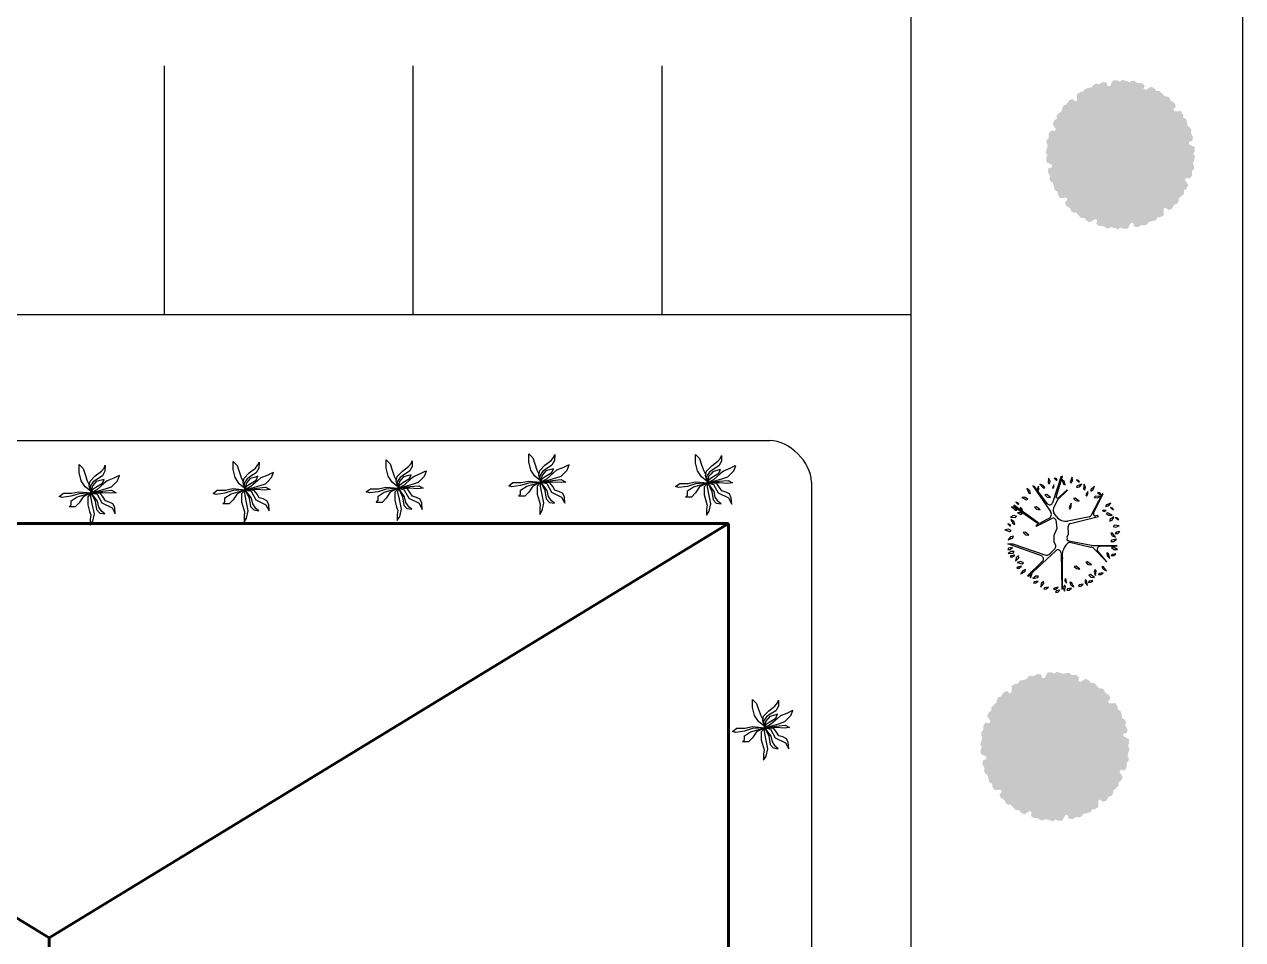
# Model space of a CAD drawing. Header units: millimetres. Extents: x -273369 to 399464, y -35443 to 194245.
# Drawn here: x 303654 to 307326, y 165011 to 167771 of the extents above; entities that cross this region are included whole.
import ezdxf

# ---------------------------------------------------------------- set-up
doc = ezdxf.new("R2010")
doc.units = ezdxf.units.MM
doc.layers.add('TREES', color=3, linetype='Continuous')

# ---------------------------------------------------------------- blocks, each defined once
blk = doc.blocks.new('R_TREE13')
at = {"layer": 'TREES', "color": 3}
for p, q in [((-622, 1111), (-575, 1160)), ((-609, 1159), (-622, 1111)), ((-577, 1185), (-609, 1159)), ((-575, 1160), (-577, 1185)), ((-445, 1154), (-496, 1052)), ((-441, 1070), (-445, 1154)), ((-331, 1155), (-407, 1192)), ((-407, 1192), (-341, 1098)), ((-390, 1229), (-343, 1279)), ((-377, 1278), (-390, 1229)), ((-345, 1304), (-377, 1278)), ((-343, 1279), (-345, 1304)), ((-300, 1093), (-331, 1155)), ((-197, 1314), (-209, 1201)), ((-209, 1201), (-182, 1170)), ((-164, 1237), (-197, 1314)), ((-182, 1170), (-164, 1237)), ((-18, 1279), (-61, 1330)), ((-61, 1330), (-45, 1241)), ((-45, 1241), (-16, 1223)), ((-22, 1158), (-23, 1117)), ((-23, 1117), (36, 1153)), ((66, 1231), (-22, 1158)), ((-16, 1223), (-18, 1279)), ((36, 1153), (66, 1231)), ((171, 1185), (117, 1250)), ((117, 1250), (138, 1137)), ((138, 1137), (174, 1116)), ((174, 1116), (171, 1185)), ((282, 874), (269, 1263)), ((269, 1263), (269, 710)), ((359, 1276), (301, 1178)), ((301, 1178), (314, 1138)), ((314, 1138), (357, 1192)), ((357, 1192), (359, 1276)), ((497, 1186), (454, 1238)), ((454, 1238), (471, 1148)), ((471, 1148), (499, 1130)), ((499, 1130), (497, 1186)), ((-973, 812), (-925, 861)), ((-960, 860), (-973, 812)), ((-927, 886), (-960, 860)), ((-939, 940), (-948, 923)), ((-948, 923), (-425, 655)), ((-493, 719), (-939, 940)), ((-925, 861), (-927, 886)), ((-881, 876), (-886, 762)), ((-844, 801), (-881, 876)), ((-659, 1066), (-719, 1123)), ((-719, 1123), (-685, 1015)), ((-685, 1015), (-647, 998)), ((-647, 998), (-659, 1066)), ((-549, 1013), (-558, 945)), ((-558, 945), (-542, 926)), ((-531, 966), (-549, 1013)), ((-542, 926), (-531, 966)), ((-496, 1052), (-481, 1013)), ((-481, 1013), (-441, 1070)), ((-341, 1098), (-300, 1093)), ((327, 719), (646, 1029)), ((646, 1029), (405, 821)), ((455, 1062), (436, 1025)), ((436, 1025), (505, 1034)), ((565, 1093), (455, 1062)), ((505, 1034), (565, 1093)), ((758, 949), (753, 908)), ((753, 908), (815, 940)), ((850, 1016), (758, 949)), ((815, 940), (850, 1016)), ((940, 887), (898, 939)), ((898, 939), (914, 849)), ((943, 832), (940, 887)), ((-1040, 708), (-1119, 736)), ((-1119, 736), (-1044, 651)), ((-1044, 651), (-1002, 651)), ((-1002, 651), (-1040, 708)), ((-998, 587), (-920, 539)), ((-931, 584), (-998, 587)), ((-888, 549), (-931, 584)), ((-886, 762), (-857, 733)), ((-857, 733), (-844, 801)), ((-415, 833), (-435, 808)), ((-435, 808), (-428, 769)), ((-249, 180), (-415, 833)), ((-401, 623), (-307, 119)), ((269, 710), (159, 141)), ((184, 161), (306, 655)), ((715, 670), (646, 579)), ((646, 579), (654, 538)), ((654, 538), (703, 587)), ((703, 587), (715, 670)), ((851, 781), (819, 755)), ((819, 755), (886, 735)), ((964, 764), (851, 781)), ((886, 735), (964, 764)), ((914, 849), (943, 832)), ((1012, 739), (943, 648)), ((943, 648), (951, 607)), ((951, 607), (1000, 656)), ((1000, 656), (1012, 739)), ((1121, 650), (1078, 702)), ((1078, 702), (1095, 612)), ((1194, 577), (1082, 555)), ((1095, 612), (1123, 595)), ((1123, 595), (1121, 650)), ((1130, 523), (1194, 577)), ((-1266, 317), (-1219, 367)), ((-1254, 366), (-1266, 317)), ((-1221, 391), (-1254, 366)), ((-1219, 367), (-1221, 391)), ((-1091, 529), (-1169, 498)), ((-1169, 498), (-1055, 484)), ((-1101, 391), (-1166, 444)), ((-1166, 444), (-1125, 338)), ((-1125, 338), (-1086, 323)), ((-1086, 323), (-1101, 391)), ((-1024, 511), (-1091, 529)), ((-1055, 484), (-1024, 511)), ((-920, 539), (-888, 549)), ((-770, 380), (-839, 289)), ((-839, 289), (-831, 248)), ((-831, 248), (-782, 297)), ((-782, 297), (-770, 380)), ((812, 401), (743, 310)), ((743, 310), (751, 269)), ((751, 269), (800, 318)), ((800, 318), (812, 401)), ((1082, 555), (1061, 519)), ((1061, 519), (1130, 523)), ((1208, 423), (1166, 475)), ((1166, 475), (1182, 385)), ((1182, 385), (1211, 368)), ((1211, 368), (1208, 423)), ((-1244, 227), (-1327, 220)), ((-1327, 220), (-1223, 173)), ((-1217, 43), (-1275, -18)), ((-1275, -18), (-1166, 15)), ((-1185, 189), (-1244, 227)), ((-1223, 173), (-1185, 189)), ((-1149, 53), (-1217, 43)), ((-1166, 15), (-1149, 53)), ((-861, -84), (-1032, 100)), ((-1032, 100), (-1019, 100)), ((-1019, 100), (-797, -126)), ((-639, 199), (-723, 193)), ((-723, 193), (-619, 146)), ((-581, 162), (-639, 199)), ((-619, 146), (-581, 162)), ((-5, 131), (-181, 127)), ((61, 100), (-5, 131)), ((96, 99), (130, 98)), ((1052, 80), (1032, 53)), ((1032, 53), (1087, 50)), ((1143, 87), (1052, 80)), ((1087, 50), (1143, 87)), ((1129, 204), (1120, 164)), ((1120, 164), (1184, 188)), ((1229, 259), (1129, 204)), ((1184, 188), (1229, 259)), ((1218, 62), (1184, 38)), ((1184, 38), (1249, 13)), ((1329, 37), (1218, 62)), ((1249, 13), (1329, 37)), ((1301, 150), (1259, 202)), ((1259, 202), (1275, 112)), ((1275, 112), (1303, 95)), ((1303, 95), (1301, 150)), ((-1359, -26), (-1337, -13)), ((-737, -234), (-1359, -26)), ((-1337, -13), (-855, -161)), ((-1308, -204), (-1260, -154)), ((-1295, -155), (-1308, -204)), ((-1262, -129), (-1295, -155)), ((-1260, -154), (-1262, -129)), ((-1099, -205), (-1149, -208)), ((-1149, -208), (-1088, -238)), ((-1065, -228), (-1099, -205)), ((-1088, -238), (-1065, -228)), ((-853, -283), (-922, -374)), ((-865, -366), (-853, -283)), ((-855, -161), (-849, -121)), ((-797, -126), (-603, -217)), ((-414, -147), (-494, -205)), ((-183, -615), (-366, -258)), ((-342, -168), (-337, -165)), ((-337, -165), (-133, -139)), ((-133, -139), (30, -206)), ((30, -206), (168, -206)), ((168, -206), (252, -166)), ((330, -180), (456, -303)), ((979, -799), (385, -163)), ((436, -38), (1280, -25)), ((1275, -4), (576, -8)), ((1281, -159), (1238, -107)), ((1238, -107), (1254, -197)), ((1254, -197), (1283, -215)), ((1280, -25), (1275, -4)), ((1283, -215), (1281, -159)), ((1348, -118), (1305, -66)), ((1305, -66), (1321, -156)), ((1321, -156), (1350, -173)), ((1350, -173), (1348, -118)), ((-1234, -296), (-1307, -336)), ((-1307, -336), (-1193, -337)), ((-1165, -307), (-1234, -296)), ((-1193, -337), (-1165, -307)), ((-1134, -454), (-1163, -532)), ((-1163, -532), (-1077, -458)), ((-1076, -416), (-1134, -454)), ((-1124, -699), (-526, -285)), ((-1038, -554), (-1121, -567)), ((-1121, -567), (-1015, -607)), ((-717, -365), (-1108, -662)), ((-1077, -458), (-1076, -416)), ((-978, -588), (-1038, -554)), ((-922, -374), (-914, -415)), ((-914, -415), (-865, -366)), ((-570, -525), (-639, -615)), ((-582, -608), (-570, -525)), ((-367, -324), (-269, -501)), ((506, -499), (221, -1281)), ((225, -1166), (483, -418)), ((628, -471), (968, -824)), ((975, -562), (977, -631)), ((1010, -584), (975, -562)), ((1141, -443), (1101, -452)), ((1101, -452), (1150, -500)), ((1233, -511), (1141, -443)), ((1150, -500), (1233, -511)), ((1276, -386), (1233, -334)), ((1233, -334), (1249, -424)), ((1249, -424), (1278, -441)), ((1278, -441), (1276, -386)), ((-1108, -662), (-1124, -699)), ((-1012, -770), (-1063, -836)), ((-1063, -836), (-958, -791)), ((-1015, -607), (-978, -588)), ((-945, -751), (-1012, -770)), ((-958, -791), (-945, -751)), ((-819, -815), (-857, -873)), ((-803, -853), (-819, -815)), ((-273, -578), (-678, -1139)), ((-647, -1139), (-250, -575)), ((-639, -615), (-631, -656)), ((-631, -656), (-582, -608)), ((-228, -577), (-198, -630)), ((-198, -630), (-183, -615)), ((24, -787), (-45, -878)), ((12, -870), (24, -787)), ((912, -713), (876, -733)), ((876, -733), (937, -764)), ((1020, -750), (912, -713)), ((937, -764), (1020, -750)), ((968, -824), (979, -799)), ((977, -631), (1029, -697)), ((1029, -697), (1010, -584)), ((1094, -576), (1110, -666)), ((1136, -628), (1094, -576)), ((1110, -666), (1138, -683)), ((1138, -683), (1136, -628)), ((-857, -873), (-851, -957)), ((-851, -957), (-803, -853)), ((-746, -1095), (-698, -1045)), ((-733, -1046), (-746, -1095)), ((-700, -1021), (-733, -1046)), ((-698, -1045), (-700, -1021)), ((-636, -1194), (-559, -1109)), ((-616, -1112), (-636, -1194)), ((-594, -951), (-625, -991)), ((-625, -991), (-562, -965)), ((-563, -1068), (-616, -1112)), ((-554, -941), (-594, -951)), ((-559, -1109), (-563, -1068)), ((-562, -965), (-554, -941)), ((-473, -944), (-504, -990)), ((-504, -990), (-500, -1057)), ((-500, -1057), (-461, -975)), ((-461, -975), (-473, -944)), ((-422, -1075), (-433, -1144)), ((-391, -1104), (-422, -1075)), ((-394, -1218), (-391, -1104)), ((-229, -1117), (-294, -1140)), ((-239, -1157), (-229, -1117)), ((-45, -878), (-37, -919)), ((-37, -919), (12, -870)), ((406, -1130), (403, -1199)), ((440, -1155), (406, -1130)), ((528, -1169), (485, -1117)), ((485, -1117), (502, -1207)), ((547, -1026), (506, -1030)), ((506, -1030), (549, -1084)), ((631, -1104), (547, -1026)), ((549, -1084), (631, -1104)), ((666, -914), (639, -978)), ((639, -978), (660, -1059)), ((660, -1059), (689, -949)), ((689, -949), (666, -914)), ((791, -1015), (748, -963)), ((748, -963), (765, -1053)), ((765, -1053), (793, -1070)), ((793, -1070), (791, -1015)), ((826, -865), (851, -929)), ((866, -873), (826, -865)), ((851, -929), (922, -973)), ((922, -973), (866, -873)), ((-678, -1139), (-647, -1139)), ((-433, -1144), (-394, -1218)), ((-294, -1140), (-340, -1210)), ((-340, -1210), (-239, -1157)), ((-240, -1281), (-193, -1231)), ((-228, -1232), (-240, -1281)), ((-195, -1206), (-228, -1232)), ((-193, -1231), (-195, -1206)), ((-85, -1202), (-116, -1264)), ((-116, -1264), (-100, -1346)), ((-100, -1346), (-64, -1238)), ((-64, -1238), (-85, -1202)), ((47, -1151), (64, -1218)), ((86, -1165), (47, -1151)), ((64, -1218), (130, -1270)), ((130, -1270), (86, -1165)), ((221, -1281), (225, -1166)), ((353, -1226), (310, -1174)), ((310, -1174), (326, -1264)), ((326, -1264), (355, -1281)), ((355, -1281), (353, -1226)), ((403, -1199), (451, -1268)), ((451, -1268), (440, -1155)), ((502, -1207), (530, -1225)), ((530, -1225), (528, -1169))]:
    blk.add_line(p, q, dxfattribs=at)
for centre, radius, start, end in [((356, 877), 74.2, 181.8634, 310.8225), ((-473, 760), 45.5, 243.64, 10.6014), ((-446, 614), 45.5, 10.6014, 62.8786), ((379, 666), 74.2, 134.2448, 188.0202), ((-569, 70), 267, 305.6088, 10.6014), ((-182, 197), 69.3, 194.2079, 271.0805), ((80, 142), 45.5, 245.2333, 290.9483), ((113, 140), 45.5, 290.9483, 1.3032), ((501, 356), 372, 211.6861, 281.6811), ((-894, -115), 45.5, 351.8668, 43.0362), ((-761, -305), 74.2, 305.6088, 71.5971), ((-559, -115), 111, 246.551, 305.6088), ((-464, -377), 111, 28.8202, 123.7178), ((-304, -226), 69.3, 123.3556, 207.1442), ((281, -229), 69.3, 45.654, 114.8963), ((439, -112), 74.2, 91.721, 223.4992), ((-334, -537), 74.2, 322.3062, 28.8202), ((378, -382), 111, 341.1475, 45.654), ((576, -524), 74.2, 45.654, 159.9847), ((-239, -584), 13.6, 28.8202, 142.9276)]:
    blk.add_arc(centre, radius, start, end, dxfattribs=at)
blk = doc.blocks.new('R_TREE8')
at = {"layer": 'TREES', "color": 3}
for p, q in [((-86, 880), (-139, 649)), ((-4, 1005), (-86, 880)), ((-22, 686), (-4, 818)), ((-4, 818), (-4, 1005)), ((-694, 461), (-793, 655)), ((-793, 655), (-781, 455)), ((-781, 455), (-723, 336)), ((-372, 304), (-694, 461)), ((-308, 624), (-466, 649)), ((-466, 649), (-378, 580)), ((-378, 580), (-279, 436)), ((-209, 517), (-308, 624)), ((-279, 436), (-238, 254)), ((-168, 254), (-209, 517)), ((-139, 649), (-74, 336)), ((13, 580), (-22, 686)), ((72, 367), (13, 580)), ((341, 305), (468, 432)), ((468, 432), (659, 432)), ((659, 432), (595, 369)), ((-822, -15), (-647, 4)), ((-723, 336), (-606, 279)), ((-647, 4), (-407, -15)), ((-606, 279), (-483, 242)), ((-483, 242), (-413, 129)), ((-413, 129), (-326, 10)), ((-226, 35), (-372, 304)), ((-326, 10), (-40, -12)), ((-238, 254), (-40, -12)), ((-40, -12), (-226, 35)), ((-40, -12), (-168, 254)), ((-74, 336), (-28, 110)), ((-40, -12), (72, 117)), ((405, 115), (-40, -12)), ((-40, -12), (214, 115)), ((-28, 110), (-40, -12)), ((-40, -12), (340, 17)), ((72, 117), (72, 367)), ((214, 115), (341, 305)), ((340, 17), (597, 98)), ((580, 4), (352, -46)), ((595, 242), (405, 115)), ((837, 4), (580, 4)), ((595, 369), (595, 242)), ((597, 98), (872, 135)), ((971, 104), (837, 4)), ((872, 135), (971, 104)), ((-738, -266), (-865, -393)), ((-682, -90), (-822, -15)), ((-675, -203), (-738, -266)), ((-402, -65), (-682, -90)), ((-484, -139), (-675, -203)), ((-536, -384), (-437, -303)), ((-40, -12), (-484, -139)), ((-390, -315), (-442, -434)), ((-437, -303), (-220, -109)), ((-407, -15), (-40, -12)), ((-40, -12), (-402, -65)), ((-180, -190), (-390, -315)), ((-361, -409), (-197, -365)), ((-220, -109), (-40, -12)), ((-215, -434), (-98, -353)), ((-197, -365), (-133, -290)), ((-86, -121), (-180, -190)), ((-4, -378), (-168, -547)), ((-133, -290), (-69, -209)), ((-98, -353), (-4, -215)), ((-40, -12), (-86, -121)), ((-69, -209), (-40, -12)), ((352, -46), (-40, -12)), ((-40, -12), (25, -234)), ((-4, -215), (-22, -59)), ((-22, -59), (151, -203)), ((25, -234), (-4, -378)), ((87, -393), (24, -266)), ((151, -203), (278, -393)), ((-865, -393), (-927, -553)), ((-927, -553), (-875, -534)), ((-875, -534), (-752, -472)), ((-752, -472), (-536, -384)), ((-477, -878), (-472, -691)), ((-472, -691), (-390, -547)), ((-442, -434), (-361, -409)), ((-361, -691), (-442, -791)), ((-390, -547), (-215, -434)), ((-168, -547), (-361, -691)), ((151, -584), (87, -393)), ((214, -774), (151, -584)), ((278, -393), (341, -647)), ((341, -647), (341, -901)), ((-442, -791), (-477, -878)), ((341, -901), (214, -774))]:
    blk.add_line(p, q, dxfattribs=at)

msp = doc.modelspace()

# ---------------------------------------------------------------- hatches: boundary and pattern name
h = msp.add_hatch(color=256)
h.dxf.hatch_style = 1
h.set_gradient(color1=(153, 204, 0), color2=(51, 51, 51), rotation=208, tint=1)
h.paths.add_polyline_path([(306964.039, 167603.598), (306955.078, 167598.21), (306948.805, 167601.966), (306935.51, 167601.928), (306926.47, 167585.071), (306919.233, 167585.071), (306916.259, 167595.589), (306904.991, 167597.184), (306892.815, 167590.497), (306883.618, 167592.457), (306875.13, 167587.043), (306872.268, 167581.685), (306850.579, 167576.634), (306845.513, 167567.487), (306838.202, 167567.604), (306826.707, 167560.923), (306827.306, 167541.805), (306821.04, 167538.187), (306813.205, 167545.808), (306802.649, 167541.556), (306795.447, 167529.676), (306786.503, 167526.775), (306781.859, 167517.843), (306782.059, 167511.771), (306765.802, 167496.552), (306765.988, 167486.098), (306759.598, 167482.544), (306752.984, 167471.01), (306763.062, 167454.753), (306759.444, 167448.486), (306748.848, 167451.169), (306741.833, 167442.209), (306741.535, 167428.32), (306735.24, 167421.335), (306735.684, 167411.278), (306738.893, 167406.12), (306732.424, 167384.811), (306737.812, 167375.85), (306734.055, 167369.577), (306734.094, 167356.282), (306750.95, 167347.242), (306750.95, 167340.005), (306740.432, 167337.031), (306738.837, 167325.763), (306745.524, 167313.587), (306743.564, 167304.39), (306748.978, 167295.902), (306754.336, 167293.04), (306759.388, 167271.351), (306768.535, 167266.285), (306768.418, 167258.974), (306775.099, 167247.479), (306794.217, 167248.078), (306797.835, 167241.812), (306790.213, 167233.977), (306794.466, 167223.421), (306806.345, 167216.219), (306809.246, 167207.275), (306818.179, 167202.631), (306824.25, 167202.831), (306839.469, 167186.574), (306849.924, 167186.76), (306853.478, 167180.37), (306865.012, 167173.756), (306881.269, 167183.834), (306887.536, 167180.216), (306884.852, 167169.62), (306893.813, 167162.605), (306907.702, 167162.307), (306914.686, 167156.012), (306924.744, 167156.456), (306929.902, 167159.665), (306951.211, 167153.196), (306960.172, 167158.584), (306966.444, 167154.827), (306979.74, 167154.866), (306988.78, 167171.722), (306996.016, 167171.722), (306998.99, 167161.204), (307010.258, 167159.609), (307022.435, 167166.296), (307031.631, 167164.336), (307040.12, 167169.75), (307042.982, 167175.108), (307064.671, 167180.16), (307069.737, 167189.307), (307077.047, 167189.19), (307088.542, 167195.871), (307087.943, 167214.989), (307094.21, 167218.607), (307102.045, 167210.985), (307112.6, 167215.238), (307119.802, 167227.117), (307128.747, 167230.018), (307133.391, 167238.951), (307133.191, 167245.023), (307149.448, 167260.241), (307149.262, 167270.696), (307155.651, 167274.25), (307162.266, 167285.784), (307152.188, 167302.041), (307155.806, 167308.308), (307166.402, 167305.624), (307173.417, 167314.585), (307173.714, 167328.474), (307180.01, 167335.458), (307179.565, 167345.516), (307176.356, 167350.674), (307182.826, 167371.983), (307177.438, 167380.944), (307181.194, 167387.216), (307181.156, 167400.512), (307164.299, 167409.552), (307164.299, 167416.788), (307174.817, 167419.763), (307176.412, 167431.03), (307169.725, 167443.207), (307171.685, 167452.403), (307166.271, 167460.892), (307160.913, 167463.754), (307155.862, 167485.443), (307146.715, 167490.509), (307146.832, 167497.819), (307140.151, 167509.314), (307121.033, 167508.715), (307117.415, 167514.982), (307125.036, 167522.817), (307120.784, 167533.372), (307108.904, 167540.574), (307106.003, 167549.519), (307097.071, 167554.163), (307090.999, 167553.963), (307075.78, 167570.22), (307065.326, 167570.034), (307061.772, 167576.423), (307050.238, 167583.038), (307033.981, 167572.96), (307027.714, 167576.578), (307030.397, 167587.174), (307021.437, 167594.189), (307007.548, 167594.486), (307000.563, 167600.782), (306990.506, 167600.337), (306985.348, 167597.128)])
h = msp.add_hatch(color=256)
h.dxf.hatch_style = 1
h.set_gradient(color1=(153, 204, 0), color2=(51, 51, 51), rotation=208, tint=1)
h.paths.add_polyline_path([(306753.824, 165368.016), (306762.784, 165373.404), (306769.057, 165369.648), (306782.353, 165369.686), (306791.393, 165386.543), (306798.629, 165386.543), (306801.603, 165376.025), (306812.871, 165374.43), (306825.048, 165381.116), (306834.244, 165379.157), (306842.732, 165384.571), (306845.595, 165389.929), (306867.284, 165394.98), (306872.349, 165404.127), (306879.66, 165404.01), (306891.155, 165410.691), (306890.556, 165429.809), (306896.823, 165433.427), (306904.658, 165425.806), (306915.213, 165430.058), (306922.415, 165441.938), (306931.359, 165444.839), (306936.003, 165453.771), (306935.803, 165459.843), (306952.061, 165475.062), (306951.874, 165485.516), (306958.264, 165489.07), (306964.878, 165500.604), (306954.801, 165516.861), (306958.419, 165523.128), (306969.015, 165520.445), (306976.03, 165529.405), (306976.327, 165543.294), (306982.623, 165550.278), (306982.178, 165560.336), (306978.969, 165565.494), (306985.439, 165586.803), (306980.05, 165595.764), (306983.807, 165602.036), (306983.768, 165615.332), (306966.912, 165624.372), (306966.912, 165631.608), (306977.43, 165634.583), (306979.025, 165645.85), (306972.338, 165658.027), (306974.298, 165667.224), (306968.884, 165675.712), (306963.526, 165678.574), (306958.475, 165700.263), (306949.328, 165705.329), (306949.445, 165712.64), (306942.764, 165724.135), (306923.645, 165723.536), (306920.027, 165729.802), (306927.649, 165737.637), (306923.396, 165748.193), (306911.517, 165755.395), (306908.616, 165764.339), (306899.683, 165768.983), (306893.612, 165768.783), (306878.393, 165785.04), (306867.938, 165784.854), (306864.384, 165791.244), (306852.851, 165797.858), (306836.594, 165787.78), (306830.327, 165791.398), (306833.01, 165801.994), (306824.049, 165809.009), (306810.161, 165809.307), (306803.176, 165815.602), (306793.118, 165815.158), (306787.96, 165811.949), (306766.652, 165818.418), (306757.691, 165813.03), (306751.418, 165816.786), (306738.123, 165816.748), (306729.082, 165799.892), (306721.846, 165799.892), (306718.872, 165810.41), (306707.604, 165812.004), (306695.428, 165805.318), (306686.231, 165807.278), (306677.743, 165801.863), (306674.88, 165796.506), (306653.192, 165791.454), (306648.126, 165782.307), (306640.815, 165782.424), (306629.32, 165775.743), (306629.919, 165756.625), (306623.652, 165753.007), (306615.818, 165760.628), (306605.262, 165756.376), (306598.06, 165744.497), (306589.116, 165741.596), (306584.472, 165732.663), (306584.672, 165726.591), (306568.415, 165711.372), (306568.601, 165700.918), (306562.211, 165697.364), (306555.597, 165685.83), (306565.675, 165669.573), (306562.056, 165663.306), (306551.461, 165665.99), (306544.445, 165657.029), (306544.148, 165643.14), (306537.852, 165636.156), (306538.297, 165626.098), (306541.506, 165620.94), (306535.036, 165599.631), (306540.425, 165590.67), (306536.668, 165584.398), (306536.707, 165571.102), (306553.563, 165562.062), (306553.563, 165554.826), (306543.045, 165551.851), (306541.45, 165540.584), (306548.137, 165528.407), (306546.177, 165519.21), (306551.591, 165510.722), (306556.949, 165507.86), (306562, 165486.171), (306571.148, 165481.105), (306571.03, 165473.795), (306577.712, 165462.299), (306596.83, 165462.899), (306600.448, 165456.632), (306592.826, 165448.797), (306597.079, 165438.241), (306608.958, 165431.04), (306611.859, 165422.095), (306620.792, 165417.451), (306626.863, 165417.651), (306642.082, 165401.394), (306652.537, 165401.58), (306656.091, 165395.191), (306667.624, 165388.576), (306683.882, 165398.654), (306690.148, 165395.036), (306687.465, 165384.44), (306696.426, 165377.425), (306710.314, 165377.128), (306717.299, 165370.832), (306727.357, 165371.277), (306732.515, 165374.486)])

# ---------------------------------------------------------------- linework, layer by layer
for p, q in [((307326.049, 177645.938), (307326.049, 158145.938)), ((306326.049, 168895.938), (306326.049, 162730.938)), ((304076.049, 166895.938), (304076.049, 167645.938)), ((304826.049, 166895.938), (304826.049, 167645.938)), ((305576.049, 166895.938), (305576.049, 167645.938)), ((301006.049, 166895.938), (306326.049, 166895.938)), ((301306.049, 166515.938), (305901.049, 166515.938)), ((306026.049, 166390.938), (306026.049, 163620.938))]:
    msp.add_line(p, q)
at = {"lineweight": 60}
for p, q in [((305776.049, 166265.938), (301681.049, 166265.938)), ((303728.549, 165015.938), (301681.049, 166265.938)), ((303728.549, 165015.938), (305776.049, 166265.938)), ((305776.049, 166265.938), (305776.049, 163495.938)), ((303728.549, 165015.938), (303728.549, 160695.938))]:
    msp.add_line(p, q, dxfattribs=at)
msp.add_open_spline([(306026.049, 166390.938), (306026.049, 166449.864), (305959.974, 166515.938), (305901.049, 166515.938)], degree=3)

# ---------------------------------------------------------------- block references
for name, p, xscale, yscale, zscale, rotation in [('R_TREE8', (305206.637, 166389.4), 0.09586107565556101, 0.09586107565556101, 0.09586107565556101, 180), ('R_TREE8', (305206.637, 166389.4), 0.09586107565556101, 0.09586107565556101, 0.09586107565556101, 180), ('R_TREE8', (303851.334, 166357.262), 0.09586107565556101, 0.09586107565556101, 0.09586107565556101, 180), ('R_TREE8', (304315.353, 166366.444), 0.09586107565556101, 0.09586107565556101, 0.09586107565556101, 180), ('R_TREE8', (304777.075, 166371.035), 0.09586107565556101, 0.09586107565556101, 0.09586107565556101, 180), ('R_TREE8', (305709.707, 166387.104), 0.09586107565556101, 0.09586107565556101, 0.09586107565556101, 180), ('R_TREE13', (306783.84, 166233.571), 0.1294401627717188, 0.1294401627717188, 0.1294401627717188, 270), ('R_TREE8', (305881.577, 165648.788), 0.09586107565556101, 0.09586107565556101, 0.09586107565556101, 180)]:
    msp.add_blockref(name, p, dxfattribs=dict(xscale=xscale, yscale=yscale, zscale=zscale, rotation=rotation))

doc.saveas('drawing.dxf')
